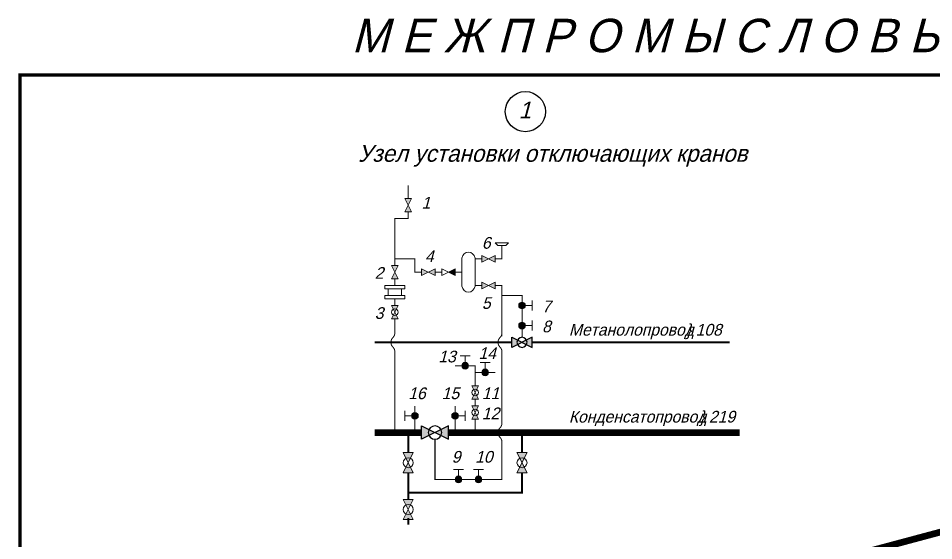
# Paper-space layout 'Layout1' of a CAD drawing. Header units: millimetres. Extents: x 4 to 970, y 6 to 602.
# Drawn here: x 4.2 to 277.7, y 445.9 to 602.1 of the extents above; entities that cross this region are included whole.
import ezdxf

# ---------------------------------------------------------------- set-up
doc = ezdxf.new("R2010")
doc.units = ezdxf.units.MM
for name, color, linetype in [('Вентили', 7, 'Continuous'), ('Диафрагмы', 7, 'Continuous'), ('Задвижки ручн.ВД', 7, 'Continuous'), ('Клапаны обр.', 7, 'Continuous'), ('Краны шар.ВД', 7, 'Continuous'), ('Площадки', 7, 'Continuous'), ('Рамка', 7, 'Continuous'), ('Свечи', 7, 'Continuous'), ('Трубы 0057', 7, 'Continuous'), ('Трубы 0108', 7, 'Continuous'), ('Трубы 0219', 7, 'Continuous'), ('Трубы 0720', 7, 'Continuous')]:
    doc.layers.add(name, color=color, linetype=linetype)
doc.styles.add('# елементов 3.5', font='ruslat.shx', dxfattribs={"oblique": 15, "height": 3.5})
doc.styles.add('Рамка 10', font='ruslat.shx', dxfattribs={"oblique": 15, "height": 10})
doc.styles.add('Рамка 5', font='ruslat.shx', dxfattribs={"oblique": 15, "height": 5})

# ---------------------------------------------------------------- blocks, each defined once
blk = doc.blocks.new('Задвижка ручн.ВД')
at = {"layer": 'Задвижки ручн.ВД', "linetype": 'ByBlock', "lineweight": -2}
h = blk.add_hatch(color=0, dxfattribs=at)
edge = h.paths.add_edge_path()
edge.add_ellipse((0.5, 0), major_axis=(0.176776695296762, 0.1767766952967621), ratio=0.9999999999996418, start_angle=108.4349488229158, end_angle=134.9999999999897, ccw=False)
edge.add_line((0.2763932022500057, 0.1118033988749971), (0, 0.25))
edge.add_line((0, 0.25), (0, -0.25))
edge.add_line((0, -0.25), (0.2763932022500057, -0.1118033988749971))
edge.add_ellipse((0.5, 0), major_axis=(-0.176776695296762, 0.176776695296762), ratio=0.9999999999996423, start_angle=45.000000000010175, end_angle=71.56505117708417, ccw=False)
edge = h.paths.add_edge_path()
edge.add_line((0.5, 0), (0.2763932022500057, 0.1118033988749971))
edge.add_ellipse((0.5, 0), major_axis=(0.176776695296762, 0.176776695296762), ratio=0.9999999999996423, start_angle=108.4349488229159, end_angle=134.9999999999897)
edge.add_ellipse((0.5, 0), major_axis=(-0.176776695296762, 0.1767766952967621), ratio=0.9999999999996418, start_angle=45.00000000001025, end_angle=71.56505117708416)
edge.add_line((0.2763932022500057, -0.1118033988749971), (0.5, 0))
edge = h.paths.add_edge_path()
edge.add_line((0.5, 0), (0.7236067977499943, -0.1118033988749971))
edge.add_ellipse((0.5, 0), major_axis=(0.176776695296762, 0.176776695296762), ratio=0.9999999999996423, start_angle=288.4349488229158, end_angle=314.9999999999898)
edge.add_ellipse((0.5, 0), major_axis=(-0.176776695296762, 0.1767766952967621), ratio=0.9999999999996418, start_angle=225.0000000000103, end_angle=251.5650511770842)
edge.add_line((0.7236067977499943, 0.1118033988749971), (0.5, 0))
edge = h.paths.add_edge_path()
edge.add_ellipse((0.5, 0), major_axis=(0.176776695296762, 0.1767766952967621), ratio=0.9999999999996418, start_angle=288.4349488229158, end_angle=314.99999999998977, ccw=False)
edge.add_line((0.7236067977499943, -0.1118033988749971), (1, -0.25))
edge.add_line((1, -0.25), (1, 0.25))
edge.add_line((1, 0.25), (0.7236067977499943, 0.1118033988749971))
edge.add_ellipse((0.5, 0), major_axis=(-0.176776695296762, 0.176776695296762), ratio=0.9999999999996423, start_angle=225.0000000000103, end_angle=251.56505117708411, ccw=False)
at = {"layer": 'Задвижки ручн.ВД', "color": 0, "linetype": 'ByBlock', "lineweight": -2}
blk.add_lwpolyline([(1, 0.25), (0, -0.25), (0, 0.25), (1, -0.25)], close=True, dxfattribs=at)
blk = doc.blocks.new('Диафрагма')
at = {"layer": 'Диафрагмы', "color": 0, "linetype": 'ByBlock', "lineweight": -2}
for p, q in [((0.75, 0.5), (0.25, 0.5)), ((0.75, -0.5), (0.25, -0.5))]:
    blk.add_line(p, q, dxfattribs=at)
for points in [[(0.25, -0.75), (0.25, 0.75), (0, 0.75), (0, -0.75)], [(1, -0.75), (1, 0.75), (0.75, 0.75), (0.75, -0.75)]]:
    blk.add_lwpolyline(points, close=True, dxfattribs=at)
blk = doc.blocks.new('Кран шар.ВД')
at = {"layer": 'Краны шар.ВД', "linetype": 'ByBlock', "lineweight": -2}
h = blk.add_hatch(color=0, dxfattribs=at)
edge = h.paths.add_edge_path()
edge.add_ellipse((0.5, 0), major_axis=(0.176776695296762, 0.1767766952967621), ratio=0.9999999999996418, start_angle=108.4349488229158, end_angle=134.9999999999897, ccw=False)
edge.add_line((0.2763932022500057, 0.1118033988749971), (0, 0.25))
edge.add_line((0, 0.25), (0, -0.25))
edge.add_line((0, -0.25), (0.2763932022500057, -0.1118033988749971))
edge.add_ellipse((0.5, 0), major_axis=(-0.176776695296762, 0.176776695296762), ratio=0.9999999999996423, start_angle=45.000000000010175, end_angle=71.56505117708417, ccw=False)
edge = h.paths.add_edge_path()
edge.add_line((0.5, 0), (0.2763932022500057, 0.1118033988749971))
edge.add_ellipse((0.5, 0), major_axis=(0.176776695296762, 0.176776695296762), ratio=0.9999999999996423, start_angle=108.4349488229159, end_angle=134.9999999999897)
edge.add_ellipse((0.5, 0), major_axis=(-0.176776695296762, 0.1767766952967621), ratio=0.9999999999996418, start_angle=45.00000000001025, end_angle=71.56505117708416)
edge.add_line((0.2763932022500057, -0.1118033988749971), (0.5, 0))
edge = h.paths.add_edge_path()
edge.add_line((0.5, 0), (0.7236067977499943, -0.1118033988749971))
edge.add_ellipse((0.5, 0), major_axis=(0.176776695296762, 0.176776695296762), ratio=0.9999999999996423, start_angle=288.4349488229158, end_angle=314.9999999999898)
edge.add_ellipse((0.5, 0), major_axis=(-0.176776695296762, 0.1767766952967621), ratio=0.9999999999996418, start_angle=225.0000000000103, end_angle=251.5650511770842)
edge.add_line((0.7236067977499943, 0.1118033988749971), (0.5, 0))
edge = h.paths.add_edge_path()
edge.add_ellipse((0.5, 0), major_axis=(0.176776695296762, 0.1767766952967621), ratio=0.9999999999996418, start_angle=288.4349488229158, end_angle=314.99999999998977, ccw=False)
edge.add_line((0.7236067977499943, -0.1118033988749971), (1, -0.25))
edge.add_line((1, -0.25), (1, 0.25))
edge.add_line((1, 0.25), (0.7236067977499943, 0.1118033988749971))
edge.add_ellipse((0.5, 0), major_axis=(-0.176776695296762, 0.176776695296762), ratio=0.9999999999996423, start_angle=225.0000000000103, end_angle=251.56505117708411, ccw=False)
at = {"layer": 'Краны шар.ВД', "color": 0, "linetype": 'ByBlock', "lineweight": -2}
blk.add_lwpolyline([(0, 0.25), (1, -0.25), (1, 0.25), (0, -0.25)], close=True, dxfattribs=at)
blk.add_lwpolyline([(0.25, 0, 1), (0.75, 0, 0.9999999999999999), (0.25, 0)], format="xyb", close=True, dxfattribs=at)
blk = doc.blocks.new('Клапан обр.')
at = {"layer": 'Клапаны обр.', "linetype": 'ByBlock', "lineweight": -2}
blk.add_hatch(color=0, dxfattribs=at).paths.add_polyline_path([(0, 0.25), (0, -0.25), (0.5, 0)])
at = {"layer": 'Клапаны обр.', "color": 0, "linetype": 'ByBlock', "lineweight": -2}
blk.add_lwpolyline([(0, -0.25), (0, 0.25), (1, -0.25), (1, 0.25)], close=True, dxfattribs=at)
blk = doc.blocks.new('Свеча')
at = {"layer": 'Свечи', "color": 0, "linetype": 'ByBlock', "lineweight": -2}
blk.add_lwpolyline([(0.5, 0.1999999999999886), (0.3000000000000114, 0), (-0.2999999999999829, 0), (-0.5, 0.1999999999999886)], close=True, dxfattribs=at)
blk = doc.blocks.new('Вентиль')
at = {"layer": 'Вентили', "linetype": 'ByBlock', "lineweight": -2}
blk.add_hatch(color=0, dxfattribs=at).paths.add_polyline_path([(1, 0, 1), (0, 0, 1)])
at = {"layer": 'Вентили', "color": 0, "linetype": 'ByBlock', "lineweight": -2}
for points in [[(-0.25, 1.5), (1.25, 1.5)], [(0.5, 0.5), (0.5, 1.5)]]:
    blk.add_lwpolyline(points, dxfattribs=at)
blk.add_lwpolyline([(0, 0, 0.9999999999999999), (1, 0, 0.9999999999999999)], format="xyb", close=True, dxfattribs=at)
blk = doc.blocks.new('Пересеч. 057-325')
at = {"layer": 'Трубы 0057', "const_width": 0.15}
blk.add_lwpolyline([(-1.414213562373106, 0, -0.1989123673796589), (-0.7071067811865532, -0.2928932188134468), (-0.7071067811865532, -0.292893218813461, 0.414213562373095), (0.7071067811865532, -0.292893218813461), (0.7071067811865532, -0.2928932188134752, -0.1989123673796643), (1.414213562373106, 0)], format="xyb", dxfattribs=at)

psp = doc.layouts.get("Layout1")

# ---------------------------------------------------------------- linework, layer by layer
at = {"layer": 'Площадки', "lineweight": 25}
psp.add_circle((155.7137462883269, 574.1925880478518), 6, dxfattribs=at)
at = {"layer": 'Рамка', "const_width": 1}
psp.add_lwpolyline([(969.04707962166, 6.192588047851807), (4.713746288326916, 6.192588047851807), (4.713746288326916, 585.1925880478518), (969.0470796216601, 585.1925880478518)], close=True, dxfattribs=at)
at = {"layer": 'Трубы 0057', "const_width": 0.3}
for points in [[(120.7137462883271, 552.1925880478516), (120.7137462883271, 548.1925880478518)], [(120.7137462883271, 544.1925880478518), (120.7137462883271, 542.1925880478516), (116.7137462883271, 542.1925880478518), (116.7137462883271, 528.1925880478516)], [(146.7137462883271, 530.1925880478518), (148.7137462883271, 530.1925880478518), (148.7137462883271, 534.1925880478518)], [(116.7137462883271, 530.1925880478516), (122.7137462883271, 530.1925880478518), (122.7137462883271, 526.1925880478518), (124.7137462883271, 526.1925880478518)], [(140.7137462883271, 530.1925880478518), (142.7137462883271, 530.1925880478518)], [(128.7137462883271, 526.1925880478514), (130.7137462883271, 526.1925880478518)], [(134.7137462883271, 526.1925880478518), (136.7137462883271, 526.1925880478516)], [(116.7137462883271, 524.1925880478518), (116.7137462883271, 522.1925880478518)], [(140.7137462883271, 522.1925880478516), (142.7137462883271, 522.1925880478518)], [(146.7137462883271, 522.1925880478516), (148.7137462883271, 522.1925880478518), (148.7137462883274, 507.021015172598)], [(116.7137462883271, 518.1925880478516), (116.7137462883271, 516.1925880478518)], [(148.7137462883271, 519.1925880478516), (154.7137462883271, 519.1925880478518), (154.7137462883271, 506.6925880478518)], [(116.7137462883271, 512.1925880478518), (116.7137462883271, 508.0210151725978)], [(116.7137462883271, 502.3641609231054), (116.7137462883271, 478.1925880478518)], [(148.7137462883271, 502.3641609231054), (148.7137462883271, 481.0210151725978)], [(140.7137462883274, 496.1925880478516), (146.7137462883271, 496.1925880478518)], [(140.7137462883271, 486.1925880478516), (140.7137462883271, 488.1925880478516)], [(122.7137462883271, 478.1925880478516), (122.7137462883271, 486.1925880478518)], [(134.7137462883269, 478.1925880478516), (134.7137462883271, 486.1925880478518)], [(140.7137462883271, 478.1925880478518), (140.7137462883274, 482.1925880478518)], [(148.7137462883274, 475.3641609231056), (148.7137462883271, 464.1925880478518), (128.7137462883271, 464.1925880478518), (128.7137462883271, 476.1925880478516)]]:
    psp.add_lwpolyline(points, dxfattribs=at)
at = {"layer": 'Трубы 0057'}
psp.add_lwpolyline([(140.7137462883271, 492.1925880478518, 0.3, 0.3, 0), (140.7137462883271, 498.1925880478518, 0.3, 0.3, 0), (134.7137462883271, 498.1925880478518, 0, 0, 0)], format="xyseb", dxfattribs=at)
at = {"layer": 'Трубы 0108', "color": 5}
for points in [[(110.7137462883269, 505.1925880478518, 0.6, 0.6, 0), (151.7137462883269, 505.1925880478518, 0.6, 0.6, 0)], [(157.7137462883269, 505.1925880478518, 0.6, 0.6, 0), (216.7137462883269, 505.1925880478518, 0, 0, 0)]]:
    psp.add_lwpolyline(points, format="xyseb", dxfattribs=at)
at = {"layer": 'Трубы 0108', "const_width": 0.6}
for points in [[(120.7137462883271, 478.1925880478518), (120.7137462883271, 472.1925880478518)], [(154.7137462883271, 472.1925880478518), (154.7137462883269, 478.1925880478516)], [(120.7137462883271, 460.1925880478518), (154.7137462883271, 460.1925880478518), (154.7137462883271, 466.1925880478516)], [(120.7137462883271, 466.1925880478516), (120.7137462883271, 458.1925880478518)], [(120.7137462883271, 452.6925880478516), (120.7137462883271, 450.6925880478516)]]:
    psp.add_lwpolyline(points, dxfattribs=at)
at = {"layer": 'Трубы 0219', "color": 1}
for points in [[(110.7137462883269, 478.1925880478518, 2, 2, 0), (124.7137462883269, 478.1925880478518, 2, 2, 0)], [(132.7137462883269, 478.1925880478518, 2, 2, 0), (219.7137462883269, 478.1925880478518, 0, 0, 0)]]:
    psp.add_lwpolyline(points, format="xyseb", dxfattribs=at)
at = {"layer": 'Трубы 0720', "color": 0, "linetype": 'ByBlock', "lineweight": 15}
psp.add_line((140.7137462883271, 530.3925880478516), (140.7137462883271, 521.9925880478513), dxfattribs=at)
psp.add_lwpolyline([(136.7137462883271, 521.9925880478515), (136.7137462883271, 530.3925880478516)], dxfattribs=at)
at = {"layer": 'Трубы 0720'}
psp.add_lwpolyline([(132.7137462883269, 414.1925880478518, 2, 2, 0), (151.9144006473176, 414.1925880478518, 2, 2, 0), (365.9477909665271, 471.5426621371794, 0, 0, 0)], format="xyseb", dxfattribs=at)
at = {"layer": 'Трубы 0720', "color": 0, "linetype": 'ByBlock', "lineweight": 15}
for centre, major_axis, start_param, end_param in [((138.7137462883276, 529.692588047852), (-3.324424069361953e-13, 2.5), -1.28700221758666, 1.287002217586439), ((138.7137462883278, 522.692588047852), (3.321648511800391e-13, 2.5), 1.854590436003354, 4.428594871176454)]:
    psp.add_ellipse(centre, major_axis=major_axis, ratio=0.8333333333333262, start_param=start_param, end_param=end_param, dxfattribs=at)

# ---------------------------------------------------------------- block references
at = {"layer": 'Вентили', "lineweight": 15, "xscale": 2, "yscale": 2, "zscale": 2}
for p, rotation in [((154.7137462883269, 517.192588047852), 270), ((154.7137462883271, 511.1925880478516), 270), ((122.7137462883271, 482.1925880478518), 89.99999999999997), ((134.7137462883271, 484.1925880478518), 270)]:
    psp.add_blockref('Вентиль', p, dxfattribs=dict(at, rotation=rotation))
for p in [(136.7137462883271, 498.1925880478518), (142.7137462883271, 496.1925880478516), (134.7137462883271, 464.1925880478518), (140.7137462883271, 464.1925880478518)]:
    psp.add_blockref('Вентиль', p, dxfattribs=at)
at = {"layer": 'Диафрагмы', "lineweight": 15, "xscale": 4, "yscale": 4, "zscale": 2, "rotation": 270}
psp.add_blockref('Диафрагма', (116.7137462883269, 522.1925880478518), dxfattribs=at)
at = {"layer": 'Задвижки ручн.ВД', "lineweight": 15, "xscale": 4, "yscale": 4, "zscale": 2, "rotation": 270}
for p in [(120.7137462883271, 548.1925880478518), (116.7137462883271, 528.1925880478516)]:
    psp.add_blockref('Задвижка ручн.ВД', p, dxfattribs=at)
at = {"layer": 'Задвижки ручн.ВД', "lineweight": 15, "xscale": 4.000000000000001, "yscale": 4, "zscale": 2}
for p in [(142.7137462883271, 530.192588047852), (124.7137462883269, 526.1925880478518), (142.7137462883271, 522.1925880478518)]:
    psp.add_blockref('Задвижка ручн.ВД', p, dxfattribs=at)
at = {"layer": 'Клапаны обр.', "lineweight": 15, "xscale": 4, "yscale": 4, "zscale": 2, "rotation": 180}
psp.add_blockref('Клапан обр.', (134.7137462883269, 526.1925880478518), dxfattribs=at)
at = {"layer": 'Краны шар.ВД', "lineweight": 15, "zscale": 2, "rotation": 270}
for p, xscale, yscale in [((116.7137462883269, 516.1925880478518), 4, 4), ((140.7137462883271, 492.1925880478518), 4, 4), ((140.7137462883271, 486.1925880478516), 4, 4), ((120.7137462883271, 472.1925880478518), 6, 6), ((154.7137462883269, 472.1925880478518), 6, 6), ((120.7137462883271, 458.1925880478518), 6, 6)]:
    psp.add_blockref('Кран шар.ВД', p, dxfattribs=dict(at, xscale=xscale, yscale=yscale))
at = {"layer": 'Краны шар.ВД', "lineweight": 25, "zscale": 2}
for p, xscale, yscale in [((151.7137462883269, 505.1925880478518), 6.000000000000001, 6), ((124.7137462883269, 478.1925880478518), 8, 8)]:
    psp.add_blockref('Кран шар.ВД', p, dxfattribs=dict(at, xscale=xscale, yscale=yscale))
at = {"layer": 'Свечи', "lineweight": 15, "xscale": 4.000000000000001, "yscale": 4, "zscale": 2}
psp.add_blockref('Свеча', (148.7137462883271, 534.1925880478516), dxfattribs=at)
at = {"layer": 'Трубы 0057', "xscale": 2, "yscale": 2, "zscale": 2, "rotation": 270}
for p in [(116.7137462883271, 505.1925880478516), (148.7137462883271, 505.1925880478516), (148.7137462883271, 478.1925880478518)]:
    psp.add_blockref('Пересеч. 057-325', p, dxfattribs=at)

# ---------------------------------------------------------------- texts
at = {"layer": 'Вентили', "lineweight": 35, "style": '# елементов 3.5', "oblique": 15}
for s, p in [('7', (160.7137462883269, 514.1925880478518)), ('8', (160.7137462883269, 508.1925880478518)), ('9', (133.7137462883269, 469.1925880478518)), ('10', (140.7137462883269, 469.1925880478518))]:
    psp.add_text(s, height=3.5, dxfattribs=at).set_placement(p)
at = {"layer": 'Краны шар.ВД', "lineweight": 35, "style": '# елементов 3.5', "oblique": 15}
for s, p in [('3', (110.7137462883269, 512.1925880478518)), ('14', (141.7137462883269, 500.1925880478518)), ('13', (129.7137462883269, 499.1925880478518)), ('16', (120.7137462883269, 488.1925880478518)), ('15', (130.7137462883269, 488.1925880478518)), ('11', (142.7137462883269, 488.1925880478518)), ('12', (142.7137462883269, 482.1925880478518))]:
    psp.add_text(s, height=3.5, dxfattribs=at).set_placement(p)
at = {"layer": 'Площадки', "lineweight": 50, "style": 'Рамка 5', "oblique": 15}
for s, p in [('1', (153.7137462883269, 572.1925880478518)), ('Узел установки отключающих кранов', (105.7137462883269, 559.1925880478518))]:
    psp.add_text(s, height=5, dxfattribs=at).set_placement(p)
at = {"layer": 'Рамка', "lineweight": 100, "style": 'Рамка 10', "oblique": 15}
psp.add_text('М Е Ж П Р О М Ы С Л О В Ы Е   Г А З О П Р О В О Д Ы   П Е Л Я Т К А - М Е С С О Я Х А', height=10, dxfattribs=at).set_placement((103.8039129463272, 591.9644541653981))
at = {"layer": 'Трубы 0108', "lineweight": 35, "style": '# елементов 3.5', "oblique": 15}
for s, p in [('1', (124.7137462883269, 545.1925880478518)), ('6', (142.7137462883269, 533.1925880478518)), ('4', (125.7137462883269, 529.1925880478518)), ('2', (110.7137462883269, 524.1925880478518)), ('5', (142.7137462883269, 515.1925880478518)), ('Метанолопровод', (168.7137462883269, 507.1925880478518)), ('} 108', (203.7137462883269, 507.1925880478518))]:
    psp.add_text(s, height=3.5, dxfattribs=at).set_placement(p)
at = {"layer": 'Трубы 0219', "lineweight": 35, "style": '# елементов 3.5', "oblique": 15}
for s, p in [('Конденсатопровод', (168.7137462883269, 481.1925880478518)), ('} 219', (207.7137462883269, 481.1925880478518))]:
    psp.add_text(s, height=3.5, dxfattribs=at).set_placement(p)

doc.saveas('drawing.dxf')
